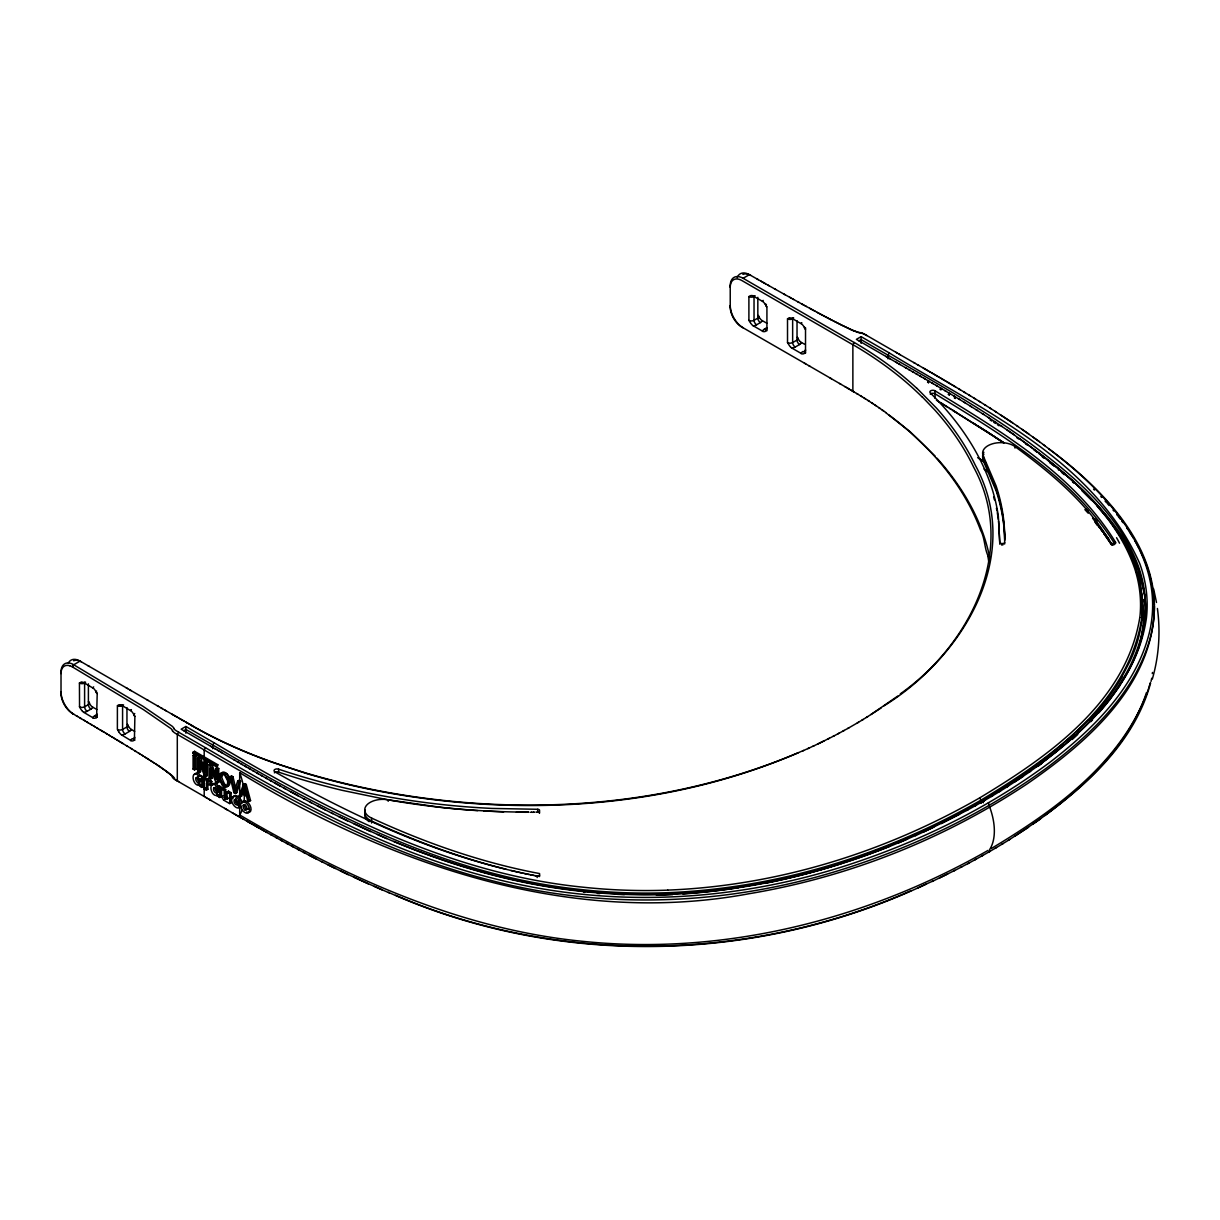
<?xml version="1.0" encoding="UTF-8"?>
<svg xmlns="http://www.w3.org/2000/svg" width="1220" height="1220" viewBox="0 0 1220 1220"><rect width="100%" height="100%" fill="white"/><g stroke="black" fill="none" stroke-linecap="round" stroke-linejoin="round"><path stroke-width="1.5" d="M134.398 740.342L134.886 716.308A3.645 2.104 0 0 1 134.764 713.502M199.256 782.432L199.256 779.519L200.766 778.65M203.404 785.055L203.404 776.759L201.895 777.628L201.895 785.68L203.267 786.625M887.123 357.125L856.379 339.373L861.106 336.644L861.106 343.338M201.895 785.909L201.895 787.418M203.404 785.161C203.938 786.839 201.803 788.12 200.598 786.808M61 693.387L61.015 691.892A18.208 10.431 60.4 0 0 73.764 714.249L72.468 713.486A16.394 9.348 60.4 0 1 61.015 693.402L61.015 672.098A18.178 10.416 60.6 0 1 70.76 663.375A18.468 10.584 60.6 0 1 72.605 664.107L143.213 706.456L172.188 726.236A21.731 12.551 0 0 1 174.231 728.66L174.323 728.843M61.015 672.098L61 673.577A16.363 9.363 60.4 0 1 69.769 665.754M999.79 543.983L998.601 521.092M217.053 792.71L217.053 790.209M999.836 543.708L998.326 516.121A490.577 283.238 0 0 0 979.645 458.827A513.071 296.216 0 0 0 930.28 392.916A3.035 1.754 0 0 1 931.043 390.644A3.035 1.754 0 0 1 935.054 390.812C1001.696 431.819 1073.463 473.863 1115.492 542.198L1115.492 543.678M1146.114 615.703L1145.168 597.83M1004.639 544.029L1004.685 535.336A476.059 274.851 0 0 0 996.054 485.774L983.396 456.188A18.193 10.507 0 0 1 992.348 443.836A18.193 10.507 0 0 1 1015.025 446.581C1051.503 473.421 1087.523 503.296 1110.718 542.854L1110.718 544.333M1145.168 615.261C1146.846 589.001 1138.519 562.893 1124.84 540.704M1145.062 616.573L1142.271 635.071M1139.785 617.595C1125.968 702.369 1048.361 756.446 979.858 797.773C885.003 852.338 777.353 885.796 667.782 890.112M1144.604 619.486C1135.789 683.185 1085.449 730.582 1036.268 767.044M1152.275 673.592L1152.488 672.449M1151.024 681.431L1151.726 678.198M1152.351 679.006C1158.954 656.177 1160.571 632.021 1157.414 608.475M1150.612 683.032C1133.898 744.276 1083.299 788.715 1033.203 823.912M219.295 775.493L220.5 773.236L222.558 772.687A5.566 3.218 60 0 1 225.212 774.212L228.475 780.8A10.202 5.886 60 0 1 228.475 784.429M228.475 784.567L227.271 786.824L225.212 787.373A5.566 3.218 60 0 1 222.558 785.848L219.295 779.26A10.202 5.886 60 0 1 219.295 775.63M1149.804 684.145L1150.124 682.956M1149.469 685.335L1148.767 687.714M1148.386 688.904L1147.593 691.374M234.606 790.453L237.671 781.151L239.12 780.312L240.569 781.151L236.771 792.649L235.323 793.488L233.874 792.649L230.077 776.759L231.525 775.92L232.974 776.759L236.039 789.614L234.606 790.453L231.525 777.597L230.077 776.759M236.039 789.614L236.421 788.455M238.358 782.63L239.12 780.312M235.323 793.488L239.12 781.974L240.569 781.151M1146.556 692.396C1129.278 744.337 1087.569 783.469 1044.899 815.524M1147.166 692.594C1119.945 763.842 1054.354 810.705 991.28 848.54M239.257 795.745L243.451 784.475L244.9 783.636L246.226 784.399L250.558 800.594L249.109 801.433L247.645 800.594L246.531 796.279L241.834 793.564L240.706 796.584L239.257 795.745L240.706 794.921L243.558 787.266M244.229 785.451L244.9 783.636M247.462 793.473L246.013 794.312L242.338 792.192L244.183 787.266L245.632 786.427M242.338 792.192L244.717 788.867M174.14 729.118A20.648 11.925 0 0 0 178.684 732.091L177.297 734.409L177.297 780.937L206.836 798.002M205.494 747.723L204.197 749.949L204.197 756.857M211.929 746.975L181.139 729.209L185.867 726.479L214.064 742.766L212.768 744.993L212.768 748.714M1029.238 772.062C1082.048 734.745 1136.796 685.503 1146.419 618.067A351.802 203.115 0 0 0 1139.785 563.655C1093.684 459.726 981.276 409.279 889.288 352.931L888.007 355.157L888.007 358.878M852.871 344.757L854.168 342.53L743.102 278.282A18.193 10.522 59.9 0 0 737.49 276.543A18.208 10.522 59.9 0 0 730.246 285.739L730.231 287.203A16.378 9.47 59.9 0 1 741.851 280.524L852.871 344.757L852.871 391.3L857.995 394.289M1122.064 676.353L1129.979 661.225A367.464 209.489 -0.9 0 0 1142.286 614.865L1142.164 614.255A344.208 196.161 -0.7 0 0 1139.266 582.154L1138.916 580.842M89.304 666.44L80.062 661.087L73.764 664.732L72.468 666.959L143.518 709.674L171.029 728.645A18.33 10.584 0 0 1 172.432 730.383L172.645 730.765M73.779 664.732L72.468 666.959L71.553 666.471A16.607 9.516 60.6 0 0 69.769 665.739M1120.128 685.167L1109.544 700.051M1090.848 721.676L1092.525 719.907M1088.194 720.273C1020.179 788.379 931.668 832.772 841.129 862.921M1074.393 734.852L1070.26 738.847M1073.783 734.882L1072.975 735.69M1072.563 736.087L1071.739 736.88M1061.476 746.945L1064.023 744.642M1054.964 752.649L1057.572 750.376M900.284 693.875C970.51 644.358 1018.441 549.229 973.545 466.97A507.444 292.968 0 0 0 934.81 410.012L922.183 396.82M1038.479 766.007L1041.285 763.812M897.768 696.071L870.943 714.554M1040.538 818.91L1014.735 836.249M883.981 705.846C962.732 657.183 1024.693 556.03 975.298 465.201A509.137 293.944 0 0 0 936.426 408.044L917.013 388.387M1030.641 771.253L1014.628 781.974M881.099 707.981L866.459 717.39M1023.412 776.24L1007.064 786.87M1028.567 827.251L1008.345 840.29M218.334 786.046L220.317 786.397M999.302 791.704L1008.406 786.092M861.884 720.212L867.786 716.613M1001.818 844.301L1009.672 839.512M991.387 796.507L1000.629 790.941M857.248 722.987L863.211 719.449M995.184 848.281L1003.145 843.538M983.289 802.821L983.289 801.25L992.699 795.745M858.544 722.24L847.747 728.477M178.577 732.183L206.836 748.5C298.061 802.287 392.443 853.664 496.021 879.056C614.636 909.236 741.486 901.351 857.019 861.961C926.026 838.552 992.135 805.535 1050.557 761.783C1093.394 728.63 1135.5 687.47 1149.225 633.256C1168.12 555.908 1104.939 490.806 1048.62 448.762M996.496 847.534L988.444 852.231L989.725 851.499L989.725 849.44A54.564 31.506 60 0 0 989.725 807.152L988.444 802.729M208.635 780.647L211.624 781.349L206.851 781.685M206.577 781.837L206.378 780.053L203.74 778.528L203.74 788.623L206.378 790.148L207.873 789.279L207.873 782.401L206.378 783.27L206.378 790.148M237.961 801.937L241.011 800.198A5.978 3.446 60 0 0 239.684 798.124A6.557 3.782 59.9 0 0 238.876 797.239A6.618 3.812 59.9 0 0 236.436 795.684A6.435 3.721 60 0 0 232.852 798.78M743.102 278.282L749.415 274.652L758.306 279.685M79.544 707.005L79.437 683.032L80.611 682.422A12.978 7.412 60.6 0 1 81.054 682.27M757.833 297.344L757.833 318.13L754.036 320.326A3.645 2.104 0 0 1 748.897 320.326L748.897 296.567A3.645 2.104 0 0 0 754.036 296.567A3.645 2.104 60 0 1 754.097 295.941M82.502 711.29A5.521 3.141 60.5 0 0 83.829 712.373A7.335 4.239 0 0 0 87.184 711.275L90.966 709.079A7.32 4.224 0 0 0 92.842 707.203L96.837 709.506M767.014 327.677L764.345 329.217A7.32 4.224 0 0 0 762.47 331.108L753.35 325.862A7.335 4.224 0 0 0 756.613 324.779L760.395 322.583A7.335 4.239 0 0 0 762.302 320.662L766.983 323.3M83.829 712.373L92.811 717.68A7.32 4.224 0 0 1 94.657 715.865L97.341 714.31M96.609 691.099A3.645 2.104 0 0 0 97.203 693.555L96.609 717.65M790.407 346.846A8.86 5.124 60 0 1 789.111 345.168L787.525 342.606L787.51 318.816L788.562 318.252A13.74 7.93 60 0 1 789.142 318.039M134.795 738.13A3.645 2.104 60 0 1 132.4 738.634A7.32 4.224 0 0 0 130.586 740.387L121.741 735.004A7.335 4.239 0 0 0 125.157 733.906L129.518 731.375A7.32 4.224 0 0 0 131.394 729.499L134.657 731.375M790.621 347.044A5.521 3.187 60 0 0 791.963 348.127A7.32 4.224 0 0 0 795.226 347.029L799.588 344.513A7.335 4.239 0 0 0 801.51 342.546L804.392 344.116M791.963 348.127L801.067 353.373A7.32 4.224 0 0 1 802.943 351.482A3.645 2.104 60 0 0 805.52 350.003A3.645 2.104 0 0 0 805.52 352.976L805.017 353.251M183.717 730.704L185.867 729.453L214.049 745.725C327.661 813.328 448.929 876.265 582.489 889.685A345.748 199.623 0 0 0 667.904 892.674C777.872 888.267 885.933 854.778 981.154 800.015C1049.901 758.52 1127.753 704.23 1141.6 619.15A345.748 199.623 0 0 0 1136.445 569.847C1114.668 507.703 1058.823 466.192 1006.896 429.867M858.941 340.853L861.106 339.617C918.035 372.786 976.259 404.171 1029.68 442.982C1073.341 475.525 1118.252 512.934 1138.046 565.348A349.987 202.062 0 0 1 1144.68 619.486M193.08 752.176L194.59 751.307L217.816 764.742L216.337 766.724L193.08 753.304L193.08 752.176L216.337 765.596L217.816 764.742M193.08 753.304L194.59 752.435L217.816 765.885M193.08 755.393L194.59 754.524L196.039 755.363L196.039 769.058L194.529 769.927L193.08 769.088L193.08 755.393L194.529 756.232L196.039 755.363M200.568 762.713L200.568 771.68L199.073 772.55L197.625 771.711L197.625 758.016L199.119 757.147L200.568 757.986L205.57 770.994M197.625 758.016L199.073 758.855L200.568 757.986M199.073 772.55L199.073 761.783L200.568 760.929L204.731 771.726M205.89 771.818L204.396 772.687L204.396 761.92L205.89 761.066L207.339 761.905L207.339 775.6L205.844 776.454L204.396 775.615L199.073 761.783M193.08 769.088L194.59 768.234L196.039 769.058M204.396 761.92L205.844 762.759L207.339 761.905M212.006 771.116L212.006 778.299L210.511 779.153L209.062 778.314L209.062 764.62L210.557 763.766L212.006 764.604L216.641 776.713M197.625 771.711L199.119 770.842L200.568 771.68M209.062 764.62L210.511 765.458L212.006 764.604M210.511 779.153L210.511 768.402L212.006 767.533L215.65 777.048M200.354 775.707L198.677 776.271L197.716 775.081A3.95 2.287 60 0 0 196.069 773.999L195.84 773.953A5.231 3.019 60 0 0 193.766 774.807M198.723 776.347C202.017 774.669 204.625 777.796 199.897 776.316M198.952 776.713L201.102 775.462M217.312 778.436L215.833 779.29L215.833 768.524L217.312 767.685L218.761 768.524L218.761 782.218L217.282 783.057L215.833 782.234L210.511 768.402M204.396 775.615L205.89 774.761M215.833 768.524L217.282 769.362L218.761 768.524M199.256 780.998L200.766 780.129M203.74 778.528L205.25 777.659L207.873 779.183L207.873 781.074M199.195 782.615L200.766 781.562M209.062 778.314L210.557 777.46M206.378 780.053L207.873 779.183M198.555 785.055L200.476 784.033M206.378 781.944L209.367 780.221M201.224 785.375L199.729 786.229L199.287 785.497M201.895 785.573L203.404 784.704M211.685 781.395L210.191 782.386L210.206 785.116M203.74 788.623L205.57 787.937M215.833 782.234L217.312 781.379M231.525 777.597L232.974 776.759M218.99 785.695L217.511 786.534M218.334 788.455L217.053 789.919L218.532 789.111M218.517 790.407L217.053 790.85M219.691 789.935L221.155 789.081L221.155 787.007L219.691 787.861L219.691 797.621M223.031 787.967L221.567 788.821L224.206 790.346L225.654 789.508L223.031 787.967L223.031 789.98M216.977 792.893L218.517 791.871M211.563 785.375A7.198 4.163 60 0 0 212.402 792.939A4.331 2.501 60 0 0 216.047 795.425A6.359 3.675 60 0 0 216.398 795.303L218.243 794.342M218.99 795.669L217.343 796.218M227.042 791.978L228.491 791.155L231.129 792.68L231.129 802.775L229.68 803.614L229.68 793.503L227.042 791.978L227.042 799.039L228.491 798.2M223.031 795.669L221.567 796.507L221.567 788.943M229.68 793.503L231.129 792.68M243.451 784.475L244.9 785.314L246.364 784.475M224.206 790.346L224.206 797.407L225.654 796.568L225.654 789.508M233.874 792.649L235.323 791.811M224.953 799.115L223.489 799.954L221.628 796.721M225.12 799.298L223.672 800.137L229.573 803.553L231.022 802.714L229.909 802.074M241.834 793.564L243.283 792.741M240.706 796.584L242.155 795.76L240.706 794.921M246.531 796.279L247.98 795.44M237.732 802.074L241.011 800.198M240.919 806.527L239.166 803.492L237.671 804.392A2.714 1.571 60 0 1 235.994 804.666A2.714 1.571 60 0 1 234.27 802.47A3.584 2.074 60 0 1 234.209 800.198A2.623 1.51 60 0 1 235.826 799.649A2.623 1.51 60 0 1 237.641 801.83M247.645 800.594L249.109 799.756L250.558 800.594M239.7 804.407L239.181 800.289A6.39 3.69 60 0 0 232.7 796.767A6.39 3.69 60 0 0 233.112 804.468A6.39 3.69 60 0 0 239.562 807.518L240.996 806.664A6.039 3.477 60 0 1 239.684 807.198M983.289 801.25L984.586 800.503L975.07 805.917M117.532 705.557L118.797 704.946M988.154 850.34C866.276 920.017 723.186 955.9 582.824 941.337C459.772 929.32 345.275 876.677 239.7 814.975L239.7 807.198A6.481 3.751 60 0 1 238.8 807.121A6.435 3.721 60 0 1 238.464 807.015M981.597 856.135L989.725 851.499M749.126 296.429L749.629 296.155A9.028 5.215 59.9 0 1 753.304 295.865M842.928 731.146L849.029 727.745M974.704 859.963L982.862 855.403M966.774 810.492L976.336 805.185M838.048 733.784L844.179 730.429M967.75 863.729L975.954 859.246M968.009 809.775L941.382 823.607M833.123 736.377L839.284 733.083M960.735 867.42L968.985 863.013M959.606 814.259L924.058 831.827M828.151 738.939L834.343 735.675M953.674 871.049L961.955 866.718M829.356 738.237L818.071 743.91M954.863 870.348L939.37 878.08M824.308 740.753L812.947 746.32M947.726 873.916L932.141 881.496M933.91 827.099L915.29 835.791M807.793 748.699L814.091 745.664M933.285 880.825L917.531 888.099M802.577 751.032L808.906 748.043M925.98 884.18C758.52 963.373 557.814 968.268 388.372 892.323M803.675 750.376C675.102 807.167 529.038 817.37 391.467 793.457A508.054 293.318 0 0 1 305.656 773.251L271.74 762.088A446.032 257.512 0 0 1 192.547 725.991M916.388 835.136L897.523 843.355M798.414 752.679C674.721 805.169 535.809 816.012 403.82 795.15A509.137 293.944 0 0 1 304.817 772.702L281.881 765.382A449.966 259.784 0 0 1 191.235 725.275M907.528 838.994C832.07 871.659 750.681 891.073 668.468 894.382A349.987 202.062 0 0 1 574.727 890.569C506.513 882.548 440.1 862.311 377.468 834.465M911.218 890.646C749.141 962.199 558.607 965.416 395.554 895.266M889.563 846.36C819.169 874.13 744.276 890.996 668.591 893.94A351.817 203.115 0 0 1 574.361 890.112M216.672 795.226L217.251 796.065M764.696 882.685L754.845 884.561M753.197 884.851L738.313 887.352M657.138 894.839L656.192 894.87M536.907 812.093L537.791 812.078M536.678 812.261L537.7 812.245A1.815 1.052 0 0 1 539.362 812.825M535.122 812.108L533.353 812.123M539.56 813.115L539.56 810.324A1.815 1.052 0 0 0 537.7 809.287L492.011 808.433A490.577 283.238 0 0 1 392.764 797.651A513.071 296.216 0 0 1 278.602 769.164A3.035 1.754 0 0 0 274.668 769.591A3.035 1.754 0 0 0 274.957 771.909C353.983 816.607 437.507 855.54 526.857 873.993M533.628 812.291L531.584 812.291M530.547 812.291L531.569 812.123M999.79 542.504A1.815 1.052 0 0 0 1001.605 543.571L1002.809 543.571A1.815 1.052 0 0 0 1004.639 542.534M1110.718 542.854A1.815 1.052 0 0 0 1112.442 543.571L1113.753 543.571A1.83 1.052 0 0 0 1115.476 542.198M528.885 812.123L527.086 812.123M528.489 812.291L525.286 812.108A476.059 274.851 0 0 1 439.429 807.137L387.502 799.74L342.24 790.346A509.67 294.264 0 0 1 278.602 772.123A3.035 1.754 0 0 0 274.347 772.87M526.399 812.291L516.365 812.185M503.692 811.879L483.821 810.98M599.783 893.62L597.449 893.452M583.557 892.278L584.716 892.384M574.346 890.127C512.171 882.838 451.537 865.285 393.786 841.404M371.566 823.027L371.566 818.071A18.193 10.507 0 0 1 366.823 804.971A18.193 10.507 0 0 1 388.204 799.802L392.749 800.655A491.431 283.726 0 0 0 477.721 810.629M539.56 875.091A1.83 1.052 0 0 1 537.166 876.082L534.848 875.64M860.756 332.755L860.13 332.633A21.121 12.2 0 0 1 856.654 331.718L854.305 330.879M533.689 875.411L530.212 874.725M861.213 333.228L860.557 333.09A19.032 10.995 0 0 1 856.897 332.053L853.36 330.498M528.26 874.298L539.56 876.539L539.56 873.566C481.397 862.631 425.216 842.806 371.566 818.071M529.053 874.481L524.417 873.52M523.258 873.276L510.89 870.485M506.025 869.219C459.726 857.751 414.861 840.992 371.566 821.045A18.193 10.507 0 0 1 365.329 810.156M197.35 773.083L197.564 773.144A3.95 2.287 60 0 1 199.211 774.212L200.171 775.401M854.427 331.123L843.401 325.969M389.424 892.964L374.25 886.33M851.163 329.583L853.405 330.712M386.648 838.597L353.876 823.774M382.348 889.99L353.739 877.134M368.425 883.936L340.548 870.928M370.59 831.582L338.794 816.561M851.026 329.674L834.221 321.333M348.249 874.71L327.768 864.69M347.425 820.846L331.459 812.947M335.271 868.487L321.531 861.579M842.578 325.664L831.43 319.884M332.633 813.633L317.215 805.749M322.721 862.265L309.392 855.388M325.45 810.034L310.307 802.18M316.605 859.17L303.49 852.307M829.951 319.121L832.65 320.585M831.171 319.823L826.824 317.474M303.566 798.643L311.527 802.882M829.646 319.015L825.178 316.605M297.71 849.272L304.725 853.024M823.469 315.69L826.397 317.307M821.685 314.745L824.689 316.407M304.802 799.359L290.558 791.673M292.053 846.253L298.946 849.974M819.855 313.769L822.92 315.462M821.09 314.486L813.953 310.581M817.232 312.396L819.199 313.464M298.229 795.852L284.306 788.272M286.517 843.264L293.288 846.97M811.849 309.453L815.204 311.298M809.683 308.263L813.099 310.17M281.088 840.321L287.752 843.981M805.109 305.778L810.934 308.98M806.374 306.494L797.712 301.706M275.812 837.408L282.338 841.037M801.51 303.826L803.98 305.183M285.571 788.989L274.744 782.996M792.375 298.763L798.963 302.423M280.722 786.336L270.123 780.419M270.642 834.556L277.062 838.14M789.599 297.207L793.64 299.479M783.774 293.974L790.865 297.939M265.609 831.75L271.908 835.288M774.41 288.743L785.039 294.706M767.731 284.992L775.691 289.475M265.609 777.887L271.389 781.151M263.139 830.362L266.875 832.482M260.714 829.005L264.42 831.094M760.685 281.027L769.012 285.724M757.025 278.953L765.535 283.772M261.217 775.417L266.875 778.619M261.98 829.737L255.956 826.321M253.623 824.995L259.585 828.38M186.614 722.545L192.623 725.946L185.516 721.904M256.932 772.992L262.483 776.149M251.32 823.683L254.888 825.726M186.797 722.652L174.841 715.82M184.433 721.31L179.218 718.321M252.769 770.613L258.213 773.724M249.063 822.402L252.601 824.43M246.837 821.136L250.344 823.134M898.759 363.804L906.582 368.303M173.286 714.92L177.632 717.421M248.727 768.295L254.05 771.345M217.648 786.549L218.853 787.251M242.49 818.635L248.117 821.868M895.892 352.275L900.07 354.685M913.719 362.523L918.721 365.405M898.789 353.952L915 363.27M889.166 358.299L896.959 362.782M908.763 369.553L913.627 372.344M895.678 362.035L900.04 364.551M905.301 367.571L910.044 370.285M171.684 714.005L174.567 715.667M164.807 710.055L172.965 714.737M161.101 707.92L166.088 710.787M244.793 766.038L250.008 769.042M239.7 780.632L239.7 772.687C390.949 864.873 570.777 927.154 749.4 893.665C848.312 877.119 943.67 839.39 1027.164 783.85C1087.127 742.507 1153.571 685.137 1154.44 606.294M247.035 793.229L243.787 791.353M219.219 787.449L220.561 786.534M240.37 817.415L243.771 819.382M238.281 816.226L241.651 818.162M923.265 368.028L926.575 369.935M866.23 335.164L897.173 353.022M917.44 364.658L924.562 368.76M916.037 373.732L921.13 376.675M885.842 356.377L890.447 359.046M912.346 371.612L917.318 374.479M765.245 304.298A6.954 4.026 59.9 0 0 762.47 301.325L753.35 296.155A7.32 4.224 0 0 0 755.104 295.743M789.325 318.054A6.817 3.934 60 0 1 791.963 318.344L801.067 323.666A7.335 4.224 0 0 1 801.799 322.659M804.392 363.118L810.049 366.381M805.673 363.865L741.821 327.051A16.378 9.47 59.9 0 1 730.231 306.998M157.243 705.694L162.397 708.667M146.903 699.746L158.524 706.441M129.869 689.895L148.2 700.478M214.064 742.766C327.814 810.431 449.082 873.734 582.824 887.169A343.933 198.57 0 0 0 667.782 890.143M240.996 763.842L246.089 766.785M237.671 781.151L239.12 781.974M236.771 792.649L235.414 791.871M224.206 797.407L227.042 799.039M236.222 815.036L239.562 816.958M234.209 813.877L237.519 815.784M927.322 370.377L930.692 372.313M925.279 369.187L928.618 371.109M861.106 336.644L889.288 352.931M919.834 375.928L925.034 378.932M927.596 382.089L928.588 382.668M808.769 365.649L831.43 378.749M126.27 687.821L131.165 690.642M88.023 665.693L127.566 688.568M210.648 746.243L216.047 749.354M237.305 761.707L242.277 764.589M214.75 748.622L218.96 751.047M233.737 759.633L238.586 762.454M206.073 774.852L207.339 775.6M210.74 777.552L212.006 778.299M206.531 783.148C208.712 785.848 212.814 785.253 211.685 781.532M227.606 797.682L225.654 796.568M206.546 788.516L207.873 789.279M218.624 797.224L221.155 796.782L221.155 789.081M232.227 812.734L235.506 814.624M205.555 797.255L209.657 799.634M226.508 809.424L233.523 813.481M208.361 798.886L211.121 800.488M224.678 808.357L227.804 810.171M931.516 372.801L934.947 374.784M929.411 371.581L932.812 373.549M923.753 378.2L929.045 381.281M830.134 378.017L840.839 384.224M217.663 750.3L222.01 752.816M220.713 752.069L235.018 760.38M217.495 781.471L218.761 782.218M210.252 783.56L211.563 784.323M219.844 796.233L221.079 796.95M209.825 799.74L225.975 809.104M177.297 780.937L176.686 780.587A19.383 11.193 0 0 1 172.355 777.384M935.831 375.302L939.324 377.346M933.651 374.037L937.112 376.05M927.596 382.119L928.588 382.699M839.543 383.476L846.116 387.304M940.254 377.895L943.807 379.969M938.028 376.599L941.55 378.642M927.749 380.533L933.163 383.675M847.168 387.929L849.532 389.317M844.835 386.572L848.449 388.677M942.511 379.222L946.095 381.311M931.866 382.927L937.356 386.145M939.995 389.332L940.986 389.912M848.251 388.57L851.56 390.491M944.798 380.564L948.413 382.683M936.06 385.398L941.657 388.677M850.264 389.76L854.168 392.047L852.063 390.812M81.313 682.255A6.725 3.843 60.6 0 1 83.829 682.605L92.811 687.973A7.32 4.224 0 0 1 93.65 686.89M72.468 713.502L77.546 716.475M76.25 715.713L81.221 718.641M79.925 717.878L84.805 720.745M949.45 383.309L953.125 385.474M947.116 381.936L950.746 384.071M83.494 719.998L88.282 722.804M86.971 722.057L91.668 724.817M90.356 724.055L94.962 726.769M951.813 384.712L955.519 386.892M940.345 387.929L946.034 391.284M948.382 394.274L949.358 394.868M937.341 400.8L936.426 400.251M937.799 401.075C942.816 404.079 935.938 399.962 939.156 401.883M93.65 726.007L98.164 728.675M96.853 727.913L104.295 732.32M954.208 386.145L960.369 389.805M944.722 390.522L950.487 393.953M99.964 729.758L107.223 734.074M948.382 394.38L949.358 394.96M955.245 398.376L954.269 397.796L955.245 398.498M105.911 733.312L110.059 735.782M108.748 735.019L112.82 737.429M959.057 389.043L965.325 392.779M949.175 393.191L955.016 396.683M938.866 401.7L990.625 434.046M856.699 393.526L861.793 396.561M111.508 736.666L115.503 739.03M114.192 738.283L118.096 740.601M942.343 403.805L940.529 402.707L943.716 404.643M116.784 739.838L123.037 743.59M953.704 395.921L959.621 399.474M120.643 704.855A5.368 3.035 61.3 0 1 121.741 705.297L130.571 710.68A7.32 4.224 0 0 1 131.424 709.628M119.285 741.348L127.658 746.396M963.998 392.017L970.357 395.829M958.31 398.711L965.493 403.058M126.331 745.633L131.974 749.034M969.031 395.066L975.466 398.955M944.615 405.192L947.787 407.16M130.662 748.256L136 751.505M860.466 395.798L865.544 398.879M964.166 402.28L971.44 406.733M134.673 750.727L139.751 753.808M974.139 398.193L980.636 402.158M138.424 753.045L143.228 755.973M979.294 401.395L985.867 405.437M990.625 434.167L1003.785 442.738L952.698 410.255L957.349 413.168M972.66 422.654L975.68 424.606M970.098 405.97L977.464 410.515M141.886 755.195L149.404 759.862M984.525 404.659L991.143 408.776M977.189 425.551L983.198 429.272M949.602 408.288L951.158 409.279M864.202 398.101L869.25 401.212M145.104 757.208L152.134 761.6M976.122 409.737L983.564 414.373M984.692 430.233L989.145 433.085M989.801 407.983L996.465 412.177M982.207 413.595L989.694 418.323M990.045 419.909L991.875 421.083M150.792 760.822L154.635 763.217M995.108 411.384L1012.585 422.776M977.678 457.653L978.547 458.217M867.893 400.434L872.91 403.591M993.69 422.257L995.505 423.447M989.145 433.207L992.104 435.006M153.278 762.424L156.938 764.696M988.337 417.53L995.871 422.364M979.416 458.781L985.47 462.761M997.319 424.621L999.119 425.81M993.568 435.967L995.047 436.928M984.006 469.059L989.908 472.933M1000.446 414.861L1017.983 426.436M979.019 458.644L985.668 463.036M155.565 763.903L159.012 766.068M134.886 740.067L134.749 739.976A3.645 2.104 0 0 1 134.764 737.261M994.513 421.571L1002.077 426.482M995.047 437.065L1003.785 442.951M871.537 402.783L876.509 405.986M157.639 765.275L160.918 767.334M1000.705 425.673L1014.506 434.961M159.53 766.541L168.406 772.611M875.136 405.177L880.077 408.425M1016.595 425.627L1028.78 433.939M161.238 767.685L166.957 771.772M1016.87 437.751L1018.609 438.956M1021.979 429.349L1039.501 441.671M878.674 407.602L883.6 410.896M1025.502 443.805L1027.209 445.025M1019.279 438.483C1065.975 472.658 1115.171 511.912 1134.691 568.55A343.933 198.57 0 0 1 1139.846 617.595M882.182 410.057L885.918 412.558M1032.73 436.958L1044.808 445.62M889.06 415.075C928.664 444.736 963.144 483.425 980.605 530.288C985.546 539.026 984.174 551.623 989.954 558.943M1033.98 449.921L1037.32 452.391M885.644 412.558L910.074 431.682L935.221 456.234M1038.967 453.626L1045.525 458.598M987.712 555.268L989.771 557.937M1043.359 444.781C1102.453 487.466 1170.377 554.093 1151.024 634.888C1136.552 691.649 1091.58 734.104 1046.333 768.158C986.858 811.437 919.971 844.148 850.126 866.932C734.486 904.935 607.957 911.233 489.952 880.154C387.685 854.198 294.493 803.141 204.197 749.949L176.686 734.059A19.55 11.285 0 0 1 172.34 730.856M1042.292 456.89L1043.939 458.156M1047.141 459.849L1059.784 469.944M1049.596 462.593L1050.405 463.234M1051.198 463.874L1052.784 465.155M1053.577 465.796L1054.37 466.436M1059.982 470.112C1084.488 490.47 1107.714 513.117 1124.611 540.338M1058.289 469.639L1059.067 470.295M1061.461 472.292L1064.282 474.687M1072.517 481.93L1073.874 483.15M1081.759 490.516L1091.778 500.505M1093.547 489.144L1094.477 490.059M1100.821 496.525L1101.69 497.424M1084.885 509.609L1088.24 513.223M1105.076 501.054L1106.738 502.869M1097.161 506.239L1107.806 518.546M1107.562 503.784L1109.163 505.583M937.006 458.201C961.97 486.155 981.932 519.613 989.511 556.625M1092.556 518.103L1112.35 544.562M1113.052 510.097L1113.814 510.997M1094.843 521.962L1097.924 525.728L1095.895 523.243M1095.697 521.672L1108.873 539.087M1116.757 514.596L1117.489 515.496M1118.191 516.395L1120.295 519.095M1109.926 521.169L1124.931 542.61M1098.93 526.994L1099.921 528.275M1100.897 529.541L1102.819 532.088M1121.653 520.879L1122.995 522.663M798.688 339.77L799.039 340.243A7.732 4.575 58.9 0 0 800.137 341.493M765.275 304.268L765.733 304.969A18.239 10.538 60 0 1 766.114 305.579L766.755 306.677M1126.822 528.031L1128.027 529.8M798.444 339.419L797.255 337.543M1129.232 531.6L1132.069 536.038M1110.993 543.861L1103.795 533.399L1111.832 545.172M118.797 731.817L117.837 730.216M1132.618 536.922L1133.166 537.807M1125.16 542.976L1138.031 569.374L1144.985 596.458M127.581 725.031L128.008 725.732A13.74 7.93 60 0 0 128.573 726.617M758.23 315.888L759.008 317.139A12.978 7.579 59.4 0 0 759.465 317.81M804.926 328.18L805.505 329.187A3.645 2.104 0 0 1 804.605 327.143M1114.714 543.83C1072.395 476.334 1001.345 434.503 935.054 393.786A3.035 1.754 0 0 0 930.25 394.136M1134.753 540.46L1135.759 542.229M239.547 807.503L237.717 804.331M88.633 702.049L89.136 702.918A9.028 5.2 60.1 0 0 92.811 707.432M748.912 320.357L749.583 321.5A17.858 10.324 59.9 0 0 750.285 322.644M979.858 797.773L981.154 800.991A18.208 10.507 60 0 0 981.292 803.233M96.609 692.518L97.188 693.539M79.696 707.264L80.749 709.018A9.76 5.566 60.5 0 0 82.197 710.97M134.307 715.271L134.871 716.277M1136.262 543.113L1139.099 548.405M199.15 779.183L199.211 779.305A3.401 1.967 60 0 0 198.829 778.665A2.76 1.601 60 0 0 196.069 777.811M983.396 456.188L983.396 461.129L996.069 490.714A476.059 274.851 0 0 1 1004.716 540.277M1139.998 550.159L1140.426 551.043M1140.868 551.928L1144.101 559.065M1143.399 599.721L1144.543 602.421M1144.467 559.965L1145.58 562.725M210.511 765.458L215.833 779.29M199.073 758.855L204.396 772.687M1146.297 564.57L1146.968 566.431M1147.303 567.376L1148.264 570.228M1136.46 572.287L1137.284 574.91M1148.584 571.189L1149.453 574.071M1137.68 576.221L1138.412 578.859M1149.743 575.047L1153.357 592.249M1138.885 581.971L1139.617 584.67M247.004 791.704L247.233 792.588M248.117 795.974L248.468 797.331M244.9 785.314L249.109 801.433M244.183 787.266L246.013 794.312M231.525 775.92L231.998 777.903M232.227 778.909L232.471 779.9M233.66 784.856L233.889 785.848M1153.647 588.909L1156.499 602.482M987.956 556.549L988.932 562.862M997.274 512.613L998.372 519.445M1153.495 593.317L1154.41 605.181M244.015 790.758L244.091 791.521M1004.701 538.752L1004.685 538.294A476.059 274.851 0 0 0 996.054 488.732L983.396 459.147A18.193 10.507 0 0 1 983.869 452.269M1113.753 543.571L1113.753 545.05M1112.442 543.571L1112.442 545.05M1015.01 446.581L1015.01 448.075M1002.809 543.571L1002.809 545.05M1001.605 543.571L1001.605 545.05M935.054 390.812L935.054 398.376M805.52 327.722L805.52 352.976M797.026 320.753L797.026 340.06A3.645 2.104 60 0 0 799.588 344.513M792.832 317.84A3.645 2.104 60 0 0 792.649 318.816L792.649 342.576A3.645 2.104 60 0 0 795.226 347.029M754.036 296.567L754.036 320.326A3.645 2.104 60 0 0 756.598 324.779M730.231 285.724L730.231 307.013L730.231 305.518A18.193 10.522 59.9 0 0 737.49 323.071A18.208 10.522 59.9 0 0 743.102 327.799M537.7 809.287L537.7 812.245M537.166 876.082L537.166 877.561M388.189 799.817L388.189 801.296M278.617 769.149L278.617 772.123M239.7 783.804L239.7 798.124M228.491 791.155L228.491 793.351M217.282 769.362L217.282 783.057M216.337 765.596L216.337 766.724M205.844 762.759L205.844 776.454M205.25 777.659L205.25 779.549M204.197 757.986L204.197 767.426M204.197 772.229L204.197 796.477M199.119 757.147L199.119 760.578M194.59 751.307L194.59 752.435M194.529 756.232L194.529 769.927M185.867 726.479L185.867 733.174M126.956 707.615L126.956 726.922A3.645 2.104 60 0 0 129.518 731.375M122.61 705.251A3.645 2.104 60 0 0 122.579 705.678L122.579 729.438A3.645 2.104 60 0 0 125.157 733.891M88.404 683.825L88.404 704.626A3.645 2.104 60 0 0 90.966 709.079M84.775 682.071A3.645 2.104 60 0 0 84.607 683.047L84.607 706.822A3.645 2.104 60 0 0 87.169 711.275M238.358 799.71A2.73 1.586 59.9 0 1 239.15 801.098M239.135 803.568A2.714 1.571 60 0 1 237.442 803.827A2.714 1.571 60 0 1 235.719 801.631M243.192 805.383A2.699 1.555 60 0 1 245.144 805.032A2.699 1.555 60 0 1 246.882 807.838A3.507 2.028 60 0 1 246.654 809.729A2.699 1.555 60 0 1 244.808 809.729M244.778 809.882A3.157 1.815 60 0 1 243.298 805.49M211.456 785.238A5.704 3.294 60 0 1 213.103 784.109A4.346 2.501 60 0 1 216.565 786.717L218.151 786.031A4.346 2.501 60.1 0 0 214.583 783.255A5.704 3.294 60.1 0 0 212.936 784.369M213.82 788.105A2.806 1.617 60 0 1 216.55 788.852M213.774 788.074A3.325 1.921 60 0 0 213.546 789.706A2.791 1.617 60 0 0 214.949 792.39A2.791 1.617 60 0 0 217.007 792.939M198.585 785.116A4.407 2.547 60 0 1 194.605 782.584A6.176 3.568 60 0 1 193.324 779.351A7.793 4.499 60 0 1 193.736 774.746M199.317 782.828A2.943 1.693 60 0 1 196.512 781.349A2.943 1.693 60 0 1 196.145 777.918M852.978 344.696A448.106 258.716 0 0 1 922.03 396.881M854.259 342.485A447.877 258.579 0 0 1 916.921 388.433M766.816 327.799A3.645 2.104 0 0 0 766.922 330.712L766.922 306.952A3.645 2.104 0 0 1 766.419 304.344M765.962 331.047A8.799 5.078 59.9 0 1 762.5 331.367M787.51 342.576A3.645 2.104 0 0 0 792.649 342.576L797.026 340.06A3.645 2.104 0 0 0 797.27 337.254M792.649 318.816A3.645 2.104 0 0 1 787.51 318.816M73.642 660.783A16.378 9.44 60.1 0 1 81.359 661.835M68.335 663.1A18.193 10.492 60.1 0 1 80.078 661.103M88.404 701.653A3.645 2.104 0 0 1 88.404 704.626L84.607 706.822A3.645 2.104 0 0 1 79.437 706.792M131.394 729.56A6.817 3.934 60 0 1 128.756 726.8M178.7 781.593A20.374 11.758 0 0 1 174.14 778.604M168.192 772.717A38.201 22.052 0 0 1 174.46 778.086M166.743 771.879A37.195 21.472 0 0 1 172.66 776.85M860.923 332.602A20.648 11.925 0 0 1 866.093 335.225M861.366 333.045A19.55 11.285 0 0 1 866.84 335.591M737.185 277.657A18.208 10.584 59.6 0 1 749.415 274.668L750.696 275.385A16.378 9.531 59.4 0 0 742.919 274.409M239.7 772.687A54.564 31.506 60 0 1 243.283 785.68M244.213 793.274A54.564 31.506 60 0 1 244.137 800.716A6.374 3.675 60 0 0 241.895 803.568M242.002 810.354A54.564 31.506 60 0 1 239.7 814.975M762.302 320.723A6.725 3.934 59.4 0 1 759.724 318.115M801.51 342.546A5.368 3.172 58.9 0 1 800.381 341.707M96.487 717.467A9.318 5.307 60.6 0 1 92.872 718.016M97.203 717.314A3.645 2.104 0 0 1 97.036 714.508M84.607 683.047A3.645 2.104 0 0 1 79.437 683.032M85.629 682.239A7.335 4.239 0 0 1 83.829 682.666M92.872 687.714A9.318 5.322 60.7 0 1 96.487 692.563M134.185 740.204A9.348 5.231 61.3 0 1 130.631 740.723M118.996 732.091A9.043 5.078 61.1 0 0 119.941 733.388L120.033 733.495A6.13 3.446 61.1 0 0 121.543 734.897M122.579 705.678A3.645 2.104 0 0 1 117.394 705.648L117.379 729.408A3.645 2.104 0 0 0 122.579 729.438L126.956 726.922A3.645 2.104 0 0 0 127.459 724.314M123.571 704.885A7.32 4.224 0 0 1 121.741 705.297M119.392 704.794A7.732 4.361 61.3 0 1 120.414 704.794M130.631 710.406A9.348 5.276 61.6 0 1 134.215 715.301M804.803 353.129A9.363 5.398 60 0 1 801.128 353.693M801.128 323.407A9.363 5.398 60 0 1 804.803 328.226M793.717 317.993A7.335 4.224 0 0 1 791.963 318.42M762.47 301.401A7.335 4.224 0 0 1 763.186 300.394M766.8 328.546A3.645 2.104 60 0 1 764.345 329.217M760.395 322.583A3.645 2.104 60 0 1 757.833 318.13M753.35 325.954A6.954 4.026 59.9 0 1 750.574 322.964M758.199 315.416A3.645 2.104 0 0 1 757.833 318.13M96.975 715.515A3.645 2.104 60 0 1 94.657 715.865M983.396 461.129A18.193 10.507 0 0 1 983.869 454.252M369.142 821.67A18.193 10.507 0 0 1 365.329 812.139M993.644 496.936A491.431 283.726 0 0 1 994.437 499.834M996.42 508.176A491.431 283.726 0 0 1 996.969 510.844M1116.544 537.7A380.03 214.598 0 0 1 1119.548 543.22M1086.197 509.091A518.424 300.73 -1.5 0 1 1088.423 511.515M1094.874 518.836A518.424 300.73 -1.5 0 1 1096.948 521.306M244.595 800.762A80.794 46.619 60.1 0 1 244.32 802.501A80.139 46.314 60 0 0 244.702 800.838M1046.714 759.023A611.937 356.24 0.4 0 1 1038.327 765.626M841.129 863.531A469.059 267.79 -0.5 0 1 765.092 883.341M738.451 887.657A367.464 208.193 -0.6 0 1 682.895 894.016M672.647 894.641A367.464 208.193 -0.6 0 1 657.229 895.282M624.381 894.595A344.208 195.825 -0.6 0 1 617.35 894.351M1142.332 635.071A401.624 229.863 -0.7 0 1 1119.792 685.106M1109.468 700.036A489.83 280.798 -0.4 0 1 1098.93 712.755M1077.794 734.379A589.504 338.397 -0.3 0 1 1072.197 739.503M1137.924 649.955A366.061 212.814 0.6 0 0 1143.43 620.233L1143.369 619.607A344.924 200.66 0.6 0 0 1140.136 586.713M1122.522 676.444A469.059 268.202 -0.5 0 1 1088.85 720.135M199.531 784.307A4.407 2.547 60 0 1 198.189 783.865M194.986 774.334A7.793 4.499 60 0 1 195.231 773.892A5.231 3.019 60 0 1 197.335 773.022M197.579 776.942A2.76 1.601 60 0 1 198.25 776.561M199.424 781.852A2.943 1.693 60 0 1 197.518 779.504A2.943 1.693 60 0 1 197.655 777.048M217.785 794.479A6.146 3.538 60.1 0 1 217.511 794.525A4.331 2.486 60.1 0 1 217.069 794.555M212.677 785.268A7.198 4.148 60.1 0 1 213.058 784.521M217.328 787.312A2.806 1.617 60.1 0 1 217.8 787.739M215.269 787.22A3.325 1.906 60.1 0 0 215.04 788.852A2.791 1.601 60.1 0 0 217.724 792.253M244.137 800.732A6.451 3.736 59.7 0 1 250.862 807.61A6.451 3.736 59.7 0 1 246.684 811.971M244.64 804.605A3.584 2.074 59.9 0 0 244.579 806.13A2.73 1.571 59.9 0 0 246.257 808.921M246.714 809.135A3.279 1.906 59.9 0 1 246.272 808.875M248.087 808.845A2.577 1.494 59.8 0 1 247.904 809.058M248.285 808.463A3.538 2.059 59.8 0 1 248.117 808.875M235.658 799.39A2.623 1.51 59.9 0 1 236.07 798.81M235.75 801.677A3.584 2.074 60 0 1 235.643 799.374M220.591 776.103C218.731 781.776 229.024 791.963 230.092 782.264C231.952 776.591 221.659 766.404 220.591 776.103M221.567 776.728C230.382 803.355 231.495 761.631 221.567 776.728M220.347 775.92L220.24 776.377A8.662 5.002 60 0 0 220.24 779.473L223.199 785.161A4.255 2.455 60 0 0 224.587 785.97L226.569 785.558L227.53 783.682A8.662 5.002 60 0 0 227.53 780.587L224.571 774.898A4.255 2.455 60 0 0 223.184 774.09L221.476 774.273L220.347 775.92M240.523 805.688A6.42 3.706 60 0 0 247.904 813.099A6.42 3.706 60 0 0 246.562 803.385A6.42 3.706 60 0 0 240.523 805.688"/></g></svg>
